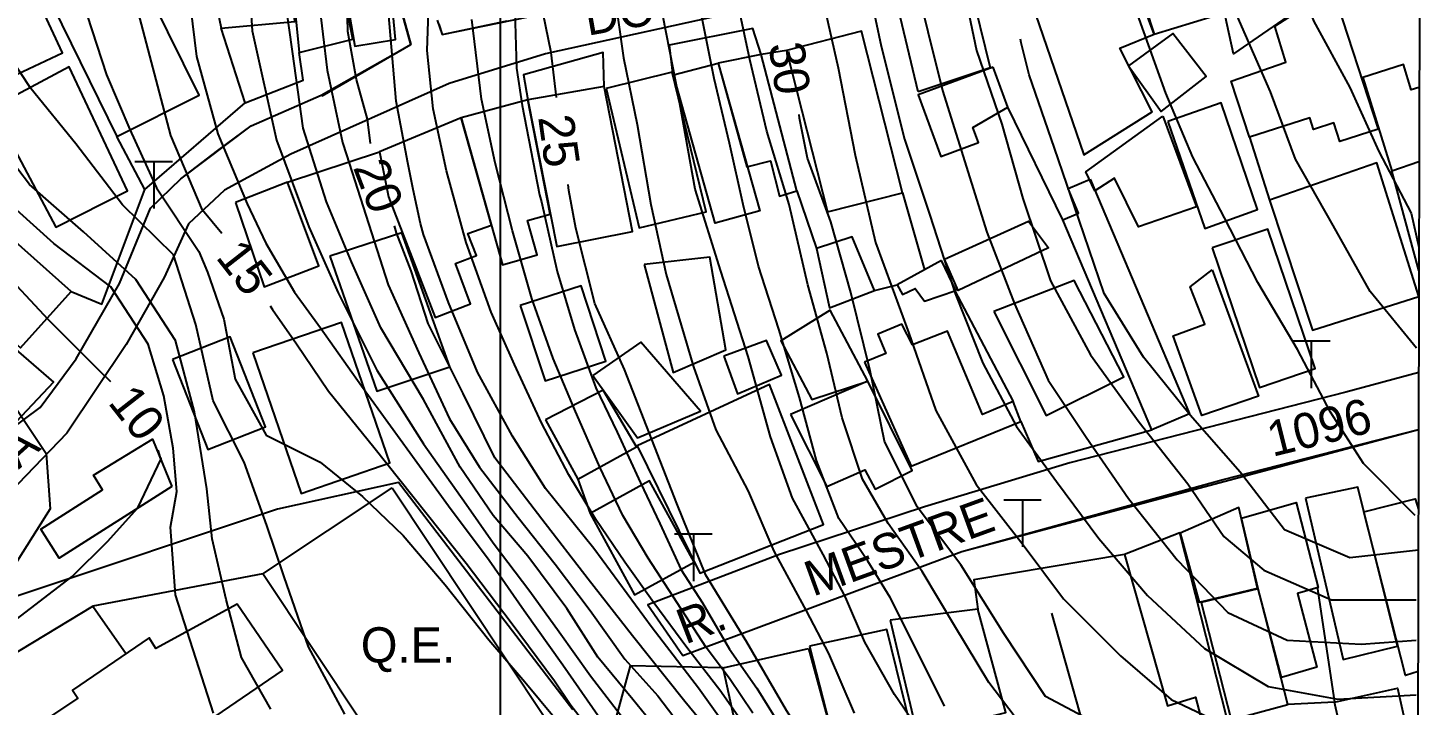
# Model space of a CAD drawing. Extents: x 555347 to 556479, y 8560498 to 8561653.
# Drawn here: x 556359.8 to 556478.4, y 8561479.7 to 8561537.4 of the extents above; entities that cross this region are included whole.
import ezdxf

# ---------------------------------------------------------------- set-up
doc = ezdxf.new("R2010")
doc.units = 0
doc.header["$MEASUREMENT"] = 0
for name, color, linetype in [('10', 24, 'CONTINUOUS'), ('12', 3, 'CONTINUOUS'), ('13', 3, 'CONTINUOUS'), ('14', 3, 'CONTINUOUS'), ('21', 4, 'CONTINUOUS'), ('30', 2, 'CONTINUOUS'), ('38', 255, 'CONTINUOUS'), ('43', 212, 'CONTINUOUS'), ('44', 255, 'CONTINUOUS'), ('5', 1, 'CONTINUOUS'), ('50', 255, 'CONTINUOUS'), ('6', 2, 'CONTINUOUS'), ('7', 42, 'CONTINUOUS')]:
    doc.layers.add(name, color=color, linetype=linetype)

# ---------------------------------------------------------------- blocks, each defined once
blk = doc.blocks.new('COD013', base_point=(555984.05, 8561208.14))
at = {"layer": '50'}
for p, q in [((555985.645993, 8561212.14), (555982.445993, 8561212.14)), ((555984.0524, 8561212.1364), (555984.0524, 8561208.1444))]:
    blk.add_line(p, q, dxfattribs=at)

msp = doc.modelspace()

# ---------------------------------------------------------------- linework, layer by layer
at = {"layer": '10'}
for points in [[(556478.16, 8561516.7), (556475.85, 8561525.2)], [(556458.48, 8561475.23), (556450.82, 8561473.76), (556446.92, 8561487.55)]]:
    msp.add_lwpolyline(points, dxfattribs=at)
for points in [[(556369.78, 8561523.61, 18.63), (556378.32, 8561530.98, 17.87), (556376.27, 8561537.33, 19.03)], [(556422.21, 8561535.1, 32.45), (556421.5, 8561537.29, 30.5), (556414.39, 8561535.89, 29.4), (556414.69, 8561533.27, 31.11)], [(556378.32, 8561530.98, 17.87), (556383.24, 8561532.91, 20.29), (556382.9, 8561535.25, 23.32)], [(556408.84, 8561532.38, 33.98), (556408.78, 8561535.27, 27.32), (556402, 8561533.36, 27.29), (556402.37, 8561531.24, 31.91)], [(556424.37, 8561535.44, 35.48), (556422.21, 8561535.1, 32.45)], [(556447.86, 8561521.01, 41.92), (556443.18, 8561530.62, 41.71)], [(556363.51, 8561514.91, 19.14), (556366.12, 8561513.84, 14.1), (556369.78, 8561523.61, 18.63), (556367.39, 8561528.12, 21.54)], [(556463.74, 8561528.05, 40.39), (556465.46, 8561522.7, 40.51)], [(556381.91, 8561524.23, 23.83), (556389.74, 8561526.82, 27.85)], [(556425.24, 8561523.48, 31.52), (556426.92, 8561518.58, 32.45)], [(556434.24, 8561523.33, 33.56), (556436.09, 8561516.76, 34.87)], [(556431.86, 8561515.02, 34.18), (556433.78, 8561515.5, 35.18)], [(556438.64, 8561515.03, 35.16), (556443.64, 8561505.56, 39.63)], [(556444.3, 8561503.85, 39.63), (556445.76, 8561500.47, 35.42), (556455.44, 8561503.15, 41.73)], [(556406.2, 8561479.32, 15.58), (556391.36, 8561498.66, 15.69), (556381.05, 8561496.4, 14.47)], [(556406.6, 8561498.95, 26.9), (556407.65, 8561496.04, 27.88)], [(556381.05, 8561496.4, 14.47), (556337.88, 8561481.99, 9.67), (556337.81, 8561481.17, 9.2), (556338.28, 8561480.14, 9.22), (556364.65, 8561456.77, 9.91), (556385.6, 8561438.51, 9.73)], [(556453.11, 8561492.55, 41.67), (556440.3, 8561490.39, 31.9), (556440.65, 8561487.88, 32.16)], [(556379.81, 8561490.9, 13.28), (556365.35, 8561488.16, 14.14), (556368.18, 8561484.1, 14.42)], [(556469.49, 8561489.79, 43.12), (556470.98, 8561479.98, 36.3)], [(556470.98, 8561479.98, 36.3), (556467.01, 8561479.79, 42.6)]]:
    msp.add_polyline3d(points, dxfattribs=at)
at = {"layer": '12'}
msp.add_polyline3d([(556423.75, 8561411.26, 9.94), (556380.86, 8561449.07, 10.15), (556349.09, 8561478.29, 9.73), (556365.35, 8561488.16, 14.14)], dxfattribs=at)
at = {"layer": '13'}
msp.add_lwpolyline([(556478.14, 8561508.02), (556471.93, 8561506.35), (556448.47, 8561500.33), (556436.1, 8561496.61), (556423.76, 8561492.54), (556412.58, 8561488.27), (556415.53, 8561483.94), (556439.29, 8561492.79), (556461.52, 8561498.93), (556478.13, 8561503.17)], dxfattribs=at)
for points in [[(556395.07, 8561536.8, 23.37), (556407.27, 8561539.3, 26.47), (556429.13, 8561544.03, 27.84), (556429.06, 8561544.04, 32.9), (556439.28, 8561548.39, 35.52), (556452.47, 8561554.83, 37.32), (556468.35, 8561562.31, 38.47), (556475.32, 8561565.12, 0), (556478.26, 8561566.93, 0)], [(556478.23, 8561560.57, 38.92), (556464.9, 8561555.49, 38.57), (556440.08, 8561544.13, 35.71), (556430.48, 8561540.69, 32.56), (556421.18, 8561538.94, 31.23), (556403.86, 8561535.16, 25.35), (556395.67, 8561532.62, 22.18), (556382.21, 8561526.61, 18.58), (556376.55, 8561523.54, 15.94), (556373.48, 8561520.68, 14.62), (556371.41, 8561516.12, 12.55), (556368.18, 8561510.41, 11.24), (556363.13, 8561502.87, 9.8), (556350.65, 8561489.88, 8.74), (556341.73, 8561484.24, 8.74), (556338.34, 8561483.04, 7.88), (556336.7, 8561481.72, 7.85), (556336.48, 8561477.22, 7.85)], [(556322.25, 8561489.36, 7.47), (556329.72, 8561489.08, 7.64), (556338.04, 8561488.06, 8.13), (556344.3, 8561492.55, 8.42), (556352.96, 8561499.19, 9.08), (556360.87, 8561505.06, 10.13), (556363.93, 8561509.18, 10.71), (556367.61, 8561515.61, 12.27), (556370.25, 8561522.01, 13.93), (556372.83, 8561524.5, 15.47), (556378.81, 8561529.02, 17.32), (556384.79, 8561531.63, 7.85), (556384.87, 8561531.57, 19.48), (556392.41, 8561535.95, 22.09)]]:
    msp.add_polyline3d(points, dxfattribs=at)
at = {"layer": '14'}
for points in [[(556391.58, 8561538.93, 28.91), (556392.41, 8561535.95, 22.09)], [(556394.64, 8561538.02, 25.38), (556395.07, 8561536.8, 23.37)]]:
    msp.add_polyline3d(points, dxfattribs=at)
at = {"layer": '21'}
msp.add_polyline3d([(556390.81, 8561498.22, 13.61), (556403.81, 8561478.68, 13.79), (556392.49, 8561471.85, 13.45), (556379.81, 8561490.9, 13.28)], close=True, dxfattribs=at)
at = {"layer": '30'}
msp.add_polyline3d([(556418.98, 8561482.91, 28.03), (556411.07, 8561483.06, 27.59), (556409.48, 8561477.28, 26.49), (556414.77, 8561470.06, 25.96), (556426.03, 8561466.53, 26.56), (556432.92, 8561468.46, 34.13)], dxfattribs=at)
at = {"layer": '43'}
for points in [[(556352.96, 8561499.19), (556360.87, 8561505.06), (556363.93, 8561509.18), (556367.61, 8561515.61), (556370.25, 8561522.01), (556372.83, 8561524.5), (556375.99, 8561526.91), (556378.81, 8561529.02), (556384.79, 8561531.63), (556392.41, 8561535.95), (556391.58, 8561538.93)], [(556478.14, 8561508.02), (556471.93, 8561506.35), (556448.47, 8561500.33), (556436.1, 8561496.61), (556423.76, 8561492.54), (556412.58, 8561488.27), (556415.53, 8561483.94), (556439.29, 8561492.79), (556478.13, 8561503.17)]]:
    msp.add_lwpolyline(points, dxfattribs=at)
for points in [[(556478.16, 8561560.59, 38.92), (556464.9, 8561555.49, 38.57), (556440.08, 8561544.13, 35.71), (556430.48, 8561540.69, 32.56), (556421.18, 8561538.94, 31.23), (556403.86, 8561535.16, 25.35), (556395.67, 8561532.62, 22.18), (556382.21, 8561526.61, 18.58), (556376.55, 8561523.54, 15.94), (556373.48, 8561520.68, 14.62), (556371.41, 8561516.12, 12.55), (556368.18, 8561510.41, 11.24), (556363.13, 8561502.87, 9.8), (556350.65, 8561489.88, 8.74)], [(556394.79, 8561537.66, 23.39), (556395.07, 8561536.8, 23.37), (556400.6, 8561537.95, 23.37)]]:
    msp.add_polyline3d(points, dxfattribs=at)
at = {"layer": '44'}
msp.add_lwpolyline([(555346.52, 8560499.92), (555348.83, 8561651.9), (556478.43, 8561649.61), (556476.07, 8560497.63)], close=True, dxfattribs=at)
msp.add_lwpolyline([(556400, 8561649.77), (556400, 8560497.78)], dxfattribs=at)
at = {"layer": '5'}
for points in [[(556404.79, 8561531.44, 25), (556404.33, 8561535.27, 25), (556403.66, 8561538.58, 25), (556404.66, 8561545.26, 25), (556404.66, 8561551.94, 25), (556404.99, 8561558.43, 25), (556405.17, 8561564.72, 25), (556406.56, 8561570.67, 25), (556408.32, 8561576.64, 25), (556409.98, 8561582.48, 25), (556411.08, 8561588.65, 25), (556412.39, 8561594.79, 25), (556414.52, 8561600.61, 25), (556417.48, 8561606.49, 25), (556419.86, 8561612.31, 25), (556422.81, 8561618.38, 25), (556425.51, 8561623.87, 25), (556428.04, 8561629.49, 25), (556431.04, 8561634.83, 25), (556434.79, 8561639.93, 25), (556437.62, 8561645.33, 25), (556440.34, 8561649.69, 25)], [(556388.98, 8561527.53, 20), (556388.71, 8561529.59, 20), (556387.79, 8561532.96, 20), (556387.06, 8561537.06, 20), (556386.91, 8561543.17, 20)], [(556376.34, 8561519.86, 15), (556374.69, 8561521.85, 15), (556371.98, 8561528.2, 15), (556368.96, 8561539.72, 15)], [(556478.11, 8561492.9, 35), (556472.27, 8561492.26, 35), (556466.71, 8561494.64, 35), (556462.94, 8561499.54, 35), (556458.7, 8561504.4, 35), (556454.72, 8561509.34, 35), (556451.39, 8561514.76, 35), (556449.27, 8561520.99, 35), (556447.17, 8561527.11, 35), (556445.01, 8561533.36, 35), (556444.32, 8561536.08, 35), (556444.28, 8561536.4, 35)], [(556477.84, 8561472.95, 30), (556471.76, 8561472.85, 30), (556464.8, 8561473.09, 30), (556458.92, 8561474.72, 30), (556452.27, 8561477.35, 30), (556446.4, 8561480.45, 30), (556442.84, 8561485.83, 30), (556439.2, 8561491.65, 30), (556435.47, 8561496.59, 30), (556432.7, 8561502.19, 30), (556431.47, 8561508.16, 30), (556429.84, 8561514.83, 30), (556428.12, 8561520.86, 30), (556426.16, 8561526.28, 30), (556425.48, 8561529.68, 30), (556425.43, 8561529.98, 30)], [(556477.84, 8561429.53, 25), (556471.09, 8561430.7, 25), (556464.97, 8561433.23, 25), (556459.27, 8561435.95, 25), (556453.94, 8561438.84, 25), (556449.97, 8561443.1, 25), (556446.46, 8561448.17, 25), (556443.28, 8561453.47, 25), (556439.5, 8561458.55, 25), (556435.8, 8561463.38, 25), (556431.94, 8561468.4, 25), (556428.02, 8561473.51, 25), (556424.37, 8561479.26, 25), (556420.98, 8561485.08, 25), (556417.49, 8561490.78, 25), (556415.03, 8561496.87, 25), (556410.58, 8561508.29, 25), (556408.06, 8561513.89, 25), (556406.44, 8561520.32, 25), (556405.84, 8561523.52, 25), (556405.78, 8561524.03, 25)], [(556419.68, 8561475.21, 20), (556415.72, 8561480.04, 20), (556411.25, 8561485.61, 20), (556407.48, 8561490.44, 20), (556403.56, 8561495.55, 20), (556399.55, 8561500.77, 20), (556396.85, 8561506.23, 20), (556393.88, 8561512.2, 20), (556392.42, 8561516.69, 20), (556391.2, 8561519.92, 20), (556391.03, 8561520.52, 20)], [(556366.88, 8561507.24, 10), (556365.91, 8561508.17, 10), (556361.57, 8561512.5, 10), (556357.33, 8561517.04, 10)], [(556380.45, 8561513.71, 15), (556380.64, 8561513.4, 15), (556382.69, 8561510.47, 15), (556385.41, 8561506.43, 15), (556389.27, 8561501.69, 15), (556397.11, 8561491.8, 15), (556400.93, 8561486.75, 15), (556404.62, 8561481.78, 15), (556406.02, 8561479.73, 15), (556408.6, 8561476.41, 15)], [(556358.47, 8561486.73, 10), (556363.61, 8561490.68, 10), (556366.59, 8561493.66, 10), (556369.18, 8561496.5, 10), (556371.18, 8561500.68, 10), (556371.12, 8561500.76, 10), (556370.92, 8561501.41, 10)]]:
    msp.add_polyline3d(points, dxfattribs=at)
at = {"layer": '6'}
for points in [[(556477.84, 8561495.87, 36), (556473.43, 8561500.3, 36), (556470.64, 8561504.66, 36), (556467.83, 8561509.98, 36), (556464.46, 8561515.69, 36), (556461.63, 8561521.19, 36), (556458.92, 8561526.35, 36), (556456.62, 8561531.79, 36), (556454.23, 8561538.51, 36), (556452.49, 8561544.82, 36), (556451.22, 8561550.45, 36), (556449.86, 8561556.51, 36), (556450.15, 8561562.75, 36), (556450.62, 8561569.07, 36), (556454.47, 8561573.8, 36), (556457.35, 8561579.3, 36), (556459.82, 8561585.25, 36), (556463.12, 8561590.45, 36), (556467.99, 8561594.26, 36), (556473.04, 8561597.75, 36), (556478.22, 8561600.84, 36)], [(556477.96, 8561510.09, 37), (556474, 8561514.91, 37), (556470.87, 8561520.55, 37), (556467.66, 8561526.19, 37), (556465.52, 8561531.91, 37), (556462.71, 8561538.37, 37), (556460.68, 8561544.41, 37), (556458.76, 8561550.29, 37), (556459.57, 8561556.67, 37), (556461.43, 8561562.42, 37), (556465.35, 8561572.18, 37), (556468.98, 8561577.95, 37), (556474.42, 8561585.04, 37), (556478.31, 8561588.98, 37)], [(556478.27, 8561570.46, 38), (556474.75, 8561567.9, 38), (556470.53, 8561561.22, 38), (556468.07, 8561555.59, 38), (556466.12, 8561550.94, 38), (556466.26, 8561545.82, 38), (556469.18, 8561537.95, 38), (556472.28, 8561532.29, 38), (556474.75, 8561526.85, 38), (556477.5, 8561521.59, 38), (556478.16, 8561518.71, 38)], [(556378.16, 8561548.49, 17), (556378.92, 8561537.1, 17), (556380.99, 8561527.79, 17), (556383.74, 8561520.42, 17), (556386.22, 8561514.81, 17), (556389.51, 8561508.22, 17), (556393.47, 8561501.95, 17), (556397.1, 8561496.84, 17), (556399.41, 8561493.54, 17), (556402.54, 8561489.42, 17), (556405.01, 8561485.96, 17), (556407.7, 8561482.22, 17), (556410.82, 8561478.17, 17)], [(556422.16, 8561476.07, 22), (556418.7, 8561481.01, 22), (556415.89, 8561484.64, 22), (556413.09, 8561488.43, 22), (556410.62, 8561491.89, 22), (556408.14, 8561495.52, 22), (556405.84, 8561499.31, 22), (556403.53, 8561503.76, 22), (556401.22, 8561508.71, 22), (556399.24, 8561513.16, 22), (556397.1, 8561519.1, 22), (556395.45, 8561525.2, 22), (556394.3, 8561530.47, 22), (556393.8, 8561535.42, 22), (556394.13, 8561545.31, 22)], [(556430.98, 8561542.64, 32), (556432.42, 8561535.8, 32), (556434.4, 8561527.89, 32), (556436.55, 8561521.41, 32), (556438.71, 8561514.76, 32), (556441.05, 8561508.82, 32), (556443.93, 8561503.43, 32), (556447.34, 8561498.75, 32), (556450.94, 8561493.9, 32), (556455.08, 8561489.04, 32), (556459.93, 8561484.54, 32), (556465.33, 8561481.31, 32), (556471.26, 8561480.23, 32), (556477.92, 8561480.59, 32)], [(556435.11, 8561542.28, 33), (556436.37, 8561537.06, 33), (556437.63, 8561532.02, 33), (556441.41, 8561519.97, 33), (556443.75, 8561513.86, 33), (556446.63, 8561507.39, 33), (556449.86, 8561502.53, 33), (556453.46, 8561497.31, 33), (556457.6, 8561492.1, 33), (556461.91, 8561487.6, 33), (556466.95, 8561485.26, 33), (556473.24, 8561484.9, 33), (556477.92, 8561485.26, 33)], [(556373.36, 8561541.68, 16), (556374.18, 8561534.92, 16), (556376, 8561528.33, 16), (556378.47, 8561522.39, 16), (556380.08, 8561519.04, 16), (556382.52, 8561514.88, 16), (556384.73, 8561511.84, 16), (556388.2, 8561506.9, 16), (556395.61, 8561496.68, 16), (556399.08, 8561492.06, 16), (556402.04, 8561487.77, 16), (556405.34, 8561483.16, 16), (556408.31, 8561478.87, 16)], [(556414.24, 8561476.56, 18), (556411.28, 8561480.19, 18), (556408.31, 8561483.82, 18), (556405.67, 8561487.94, 18), (556402.37, 8561492.39, 18), (556399.41, 8561495.85, 18), (556396.6, 8561499.97, 18), (556393.47, 8561505.74, 18), (556389.84, 8561511.84, 18), (556387.37, 8561517.45, 18), (556385.23, 8561522.56, 18), (556383.25, 8561528.82, 18), (556382.35, 8561535.36, 18), (556381.5, 8561541.42, 18)], [(556409.63, 8561541.05, 26), (556410.5, 8561534.8, 26), (556411.67, 8561529.14, 26), (556412.83, 8561522.32, 26), (556414.13, 8561516.36, 26), (556416.46, 8561508.52, 26), (556418.35, 8561503.15, 26), (556421.1, 8561497.92, 26), (556423.28, 8561492.84, 26), (556426.04, 8561487.76, 26), (556427.93, 8561484.13, 26), (556430.11, 8561479.05, 26)], [(556444.97, 8561477.16, 29), (556441.58, 8561481.66, 29), (556438.67, 8561486.45, 29), (556435.91, 8561491.1, 29), (556433.01, 8561495.17, 29), (556430.83, 8561498.94, 29), (556429.09, 8561504.17, 29), (556427.78, 8561509.68, 29), (556426.19, 8561515.49, 29), (556424.59, 8561522.32, 29), (556422.7, 8561528.56, 29), (556421.25, 8561534.66, 29), (556419.8, 8561541.48, 29)], [(556439.25, 8561541.56, 34), (556440.51, 8561535.44, 34), (556442.67, 8561529.15, 34), (556444.47, 8561522.85, 34), (556446.81, 8561515.84, 34), (556450.22, 8561509.54, 34), (556454.36, 8561503.79, 34), (556458.5, 8561498.57, 34), (556461.55, 8561494.08, 34), (556464.97, 8561491.2, 34), (556470.73, 8561488.68, 34), (556477.92, 8561488.68, 34)], [(556384.56, 8561539.91, 19), (556385.29, 8561533.75, 19), (556386.6, 8561527.59, 19), (556386.92, 8561526.56, 19), (556389.28, 8561519.2, 19), (556390.49, 8561515.5, 19), (556393.1, 8561509.71, 19), (556395.7, 8561504.1, 19), (556398.25, 8561499.97, 19), (556401.55, 8561495.69, 19), (556404.68, 8561491.73, 19), (556407.65, 8561487.77, 19), (556410.62, 8561483.65, 19), (556413.42, 8561480.52, 19), (556416.06, 8561477.06, 19)], [(556401.22, 8561539.71, 24), (556401.39, 8561533.94, 24), (556401.88, 8561530.76, 24), (556403.36, 8561523.16, 24), (556403.53, 8561522.56, 24), (556404.85, 8561516.62, 24), (556406.33, 8561511.68, 24), (556408.14, 8561506.73, 24), (556409.96, 8561502.94, 24), (556411.94, 8561498.65, 24), (556413.59, 8561495.19, 24), (556415.4, 8561491.23, 24), (556417.21, 8561488.43, 24), (556419.52, 8561484.48, 24), (556421.83, 8561481.18, 24), (556424.53, 8561476.84, 24)], [(556436.47, 8561476.34, 27), (556433.56, 8561480.63, 27), (556431.02, 8561485.09, 27), (556429.38, 8561488.92, 27), (556427.49, 8561492.55, 27), (556424.88, 8561497.34, 27), (556422.99, 8561502.57, 27), (556421.1, 8561509.39, 27), (556418.78, 8561516.65, 27), (556416.6, 8561523.62, 27), (556415.01, 8561532.48, 27), (556413.55, 8561539.89, 27)], [(556427.34, 8561540.24, 31), (556428.77, 8561533.95, 31), (556430.2, 8561526.52, 31), (556431.92, 8561519.08, 31), (556434.78, 8561511.37, 31), (556437.06, 8561504.79, 31), (556440.49, 8561498.5, 31), (556444.49, 8561493.36, 31), (556447.92, 8561488.78, 31), (556452.78, 8561483.92, 31), (556457.07, 8561480.21, 31), (556461.93, 8561477.92, 31)], [(556364.86, 8561538.4, 14), (556366.52, 8561533.35, 14), (556368.49, 8561528.71, 14), (556370.78, 8561523.75, 14), (556374.36, 8561518.32, 14), (556375.12, 8561516.56, 14), (556376.51, 8561512.57, 14), (556377.46, 8561507.46, 14), (556380.09, 8561502.7, 14), (556384.7, 8561500.41, 14), (556388.3, 8561497.48, 14), (556391.75, 8561494.15, 14), (556395.33, 8561489.96, 14), (556399.03, 8561485.27, 14), (556402.11, 8561481.7, 14), (556405.69, 8561477.38, 14)], [(556421.13, 8561475.21, 21), (556416.88, 8561481.18, 21), (556412.93, 8561486.29, 21), (556407.98, 8561493.05, 21), (556403.86, 8561498.16, 21), (556401.06, 8561502.61, 21), (556398.09, 8561508.05, 21), (556395.61, 8561513.99, 21), (556393.47, 8561519.76, 21), (556393.24, 8561520.72, 21), (556392.6, 8561523.6, 21), (556392.15, 8561525.86, 21), (556391.16, 8561531.13, 21), (556390.5, 8561538.72, 21)], [(556437.8, 8561479.64, 28), (556435.45, 8561484.36, 28), (556433.17, 8561488.89, 28), (556431.27, 8561491.97, 28), (556428.8, 8561495.6, 28), (556426.91, 8561500.54, 28), (556425.46, 8561505.91, 28), (556423.72, 8561511.72, 28), (556421.97, 8561517.09, 28), (556420.67, 8561522.32, 28), (556419.51, 8561527.54, 28), (556418.2, 8561533.06, 28), (556417.04, 8561538.87, 28)], [(556386.79, 8561478.95, 13), (556383.71, 8561484.69, 13), (556381.62, 8561490.63, 13), (556380.16, 8561495.02, 13), (556378.23, 8561500.4, 13), (556375.6, 8561505.62, 13), (556374.11, 8561512.12, 13), (556372.23, 8561518.04, 13), (556367.88, 8561522.3, 13), (556363.9, 8561527.48, 13), (556360.08, 8561532.21, 13), (556356.42, 8561537.71, 13)], [(556421.5, 8561479.03, 23), (556419.52, 8561482, 23), (556417.54, 8561484.64, 23), (556415.07, 8561488.43, 23), (556412.6, 8561492.22, 23), (556410.45, 8561495.85, 23), (556408.47, 8561499.97, 23), (556406.33, 8561504.92, 23), (556404.52, 8561509.21, 23), (556402.7, 8561514.32, 23), (556401.06, 8561520.09, 23), (556399.57, 8561525.86, 23), (556398.42, 8561531.3, 23), (556397.59, 8561538.06, 23)], [(556380.5, 8561479.38, 12), (556378, 8561483.79, 12), (556376.71, 8561488.7, 12), (556375.52, 8561493.87, 12), (556375.04, 8561498.13, 12), (556373.99, 8561504.68, 12), (556372.38, 8561510.74, 12), (556369.02, 8561515.95, 12), (556364.57, 8561520.01, 12), (556359.97, 8561524.02, 12), (556355.96, 8561529.24, 12)], [(556375.61, 8561479.05, 11), (556372.39, 8561489.1, 11), (556371.96, 8561494.88, 11), (556372.5, 8561497.89, 11), (556372.2, 8561501.6, 11), (556371.4, 8561506.04, 11), (556370.05, 8561510.43, 11), (556366.89, 8561515.33, 11), (556362.03, 8561519.01, 11), (556357.38, 8561523.17, 11)], [(556358.03, 8561506.17, 9), (556361.38, 8561501.14, 9), (556361.73, 8561496.43, 9), (556357.39, 8561489.59, 9)]]:
    msp.add_polyline3d(points, dxfattribs=at)
at = {"layer": '7'}
msp.add_lwpolyline([(556478.15, 8561514.49), (556474.58, 8561525.86), (556465.46, 8561522.7), (556469.11, 8561511.62)], close=True, dxfattribs=at)
msp.add_lwpolyline([(556478.09, 8561482.59), (556477.02, 8561482.24), (556473.48, 8561496.17), (556477.83, 8561497.28), (556478.12, 8561496.36)], dxfattribs=at)
for points in [[(556459.56, 8561548.16, 41.73), (556462.32, 8561549.02, 41.69), (556461.16, 8561551.93, 40.97), (556466.72, 8561554.19, 40.92), (556469.9, 8561545.98, 44.65), (556466.48, 8561544.67, 41.44), (556468.23, 8561539.17, 41.49), (556462.38, 8561535.14, 41.69)], [(556376.94, 8561549.63, 19.89), (556376.94, 8561543.35, 19.72), (556375.15, 8561542.87, 19.09), (556376.27, 8561537.33, 19.03), (556382.55, 8561537.89, 20.58), (556381.55, 8561549.02, 20.58)], [(556351.38, 8561544.28, 21.95), (556356.97, 8561532.52, 22.31), (556362.78, 8561535.24, 21.99), (556356.98, 8561547.63, 21.9)], [(556385.91, 8561545.91, 29.66), (556387.64, 8561535.79, 29.11), (556391.09, 8561536.38, 29.11), (556390.13, 8561546.61, 29.64)], [(556452.68, 8561545.8, 41.23), (556455.65, 8561536.81, 40.67), (556460.66, 8561538.36, 40.41), (556458.15, 8561547.59, 40.92)], [(556381.94, 8561545.02, 23.25), (556382.9, 8561535.25, 23.32), (556387.46, 8561536.41, 29.27), (556385.66, 8561545.51, 29.53)], [(556443.98, 8561543.09, 40.1), (556449.64, 8561526.56, 39.29), (556455.46, 8561530.2, 44.45), (556452.71, 8561535.63, 40.77), (556455.65, 8561536.81, 40.67), (556452.27, 8561545.92, 40.66)], [(556360.38, 8561542.42, 18.35), (556367.39, 8561528.12, 21.54), (556374.39, 8561531.64, 21.52), (556369.06, 8561542.44, 22.92), (556367.3, 8561541.58, 19.59), (556365.62, 8561544.99, 20.05)], [(556435.57, 8561531.92, 40.26), (556433.75, 8561539.52, 38.69), (556439.96, 8561541.01, 39.31), (556441.7, 8561533.96, 41.45)], [(556470.8, 8561540.69, 42.4), (556474.68, 8561528.74, 42.45), (556471.43, 8561527.69, 42.08), (556470.91, 8561529.27, 42.08), (556469.19, 8561528.71, 41.68), (556468.87, 8561529.71, 40.96), (556463.74, 8561528.05, 40.39), (556462.19, 8561532.83, 41.02), (556466.85, 8561534.44, 41.08), (556465.9, 8561537.5, 41.58)], [(556424.37, 8561535.44, 35.48), (556427.86, 8561521.7, 33.44), (556434.24, 8561523.33, 33.56), (556430.74, 8561537.07, 34.8)], [(556453.46, 8561534.12, 40.81), (556456.24, 8561530.24, 40.81), (556460.07, 8561533.23, 40.81), (556457.22, 8561536.87, 40.81)], [(556418.56, 8561534.34, 32.35), (556421, 8561525.53, 31.79), (556422.99, 8561526.05, 31.76), (556423.76, 8561523.05, 31.76), (556425.24, 8561523.48, 31.52), (556422.21, 8561535.1, 32.45)], [(556356.8, 8561530.55, 21.73), (556362.22, 8561520.41, 21.82), (556368.29, 8561523.48, 21.37), (556363.34, 8561534.04, 21.66)], [(556409.01, 8561532.2, 36.2), (556411.84, 8561520.35, 35.71), (556417.54, 8561521.71, 35.67), (556414.63, 8561533.6, 36.39)], [(556418.56, 8561534.34, 32.35), (556422.09, 8561521.8, 31.67), (556418.29, 8561520.74, 31.38), (556414.74, 8561533.37, 32.24)], [(556441.94, 8561534, 41.45), (556435.56, 8561531.66, 41.06), (556437.48, 8561526.42, 41.18), (556440.69, 8561527.59, 41.47), (556440.22, 8561528.87, 41.48), (556443.18, 8561530.62, 41.71)], [(556402.37, 8561531.24, 31.91), (556404.83, 8561518.76, 32.11), (556411.27, 8561520.02, 35.47), (556408.84, 8561532.38, 33.98)], [(556396.7, 8561529.7, 27.12), (556400.19, 8561517.2, 27.19), (556403.16, 8561518.03, 27.16), (556402.33, 8561520.97, 27.16), (556404.25, 8561521.5, 27.17), (556402.37, 8561531.24, 31.91)], [(556456.79, 8561529.38, 39.73), (556459.96, 8561520.29, 39.6), (556464.43, 8561521.9, 39.11), (556461.34, 8561530.97, 39.34)], [(556389.74, 8561526.82, 27.85), (556390.52, 8561522.97, 27.51), (556394.47, 8561512.7, 27.22), (556397.49, 8561513.88, 27.22), (556396.2, 8561517.31, 27.48), (556397.98, 8561517.99, 27.56), (556397.26, 8561519.87, 27.58), (556399.26, 8561520.58, 27.61), (556396.7, 8561529.7, 27.12)], [(556456.38, 8561529.83, 45.31), (556459.24, 8561522.14, 45.3), (556454.3, 8561520.43, 44.76), (556452.25, 8561524.56, 44.94), (556450.59, 8561523.49, 44.86), (556449.82, 8561525.1, 41.82)], [(556377.48, 8561522.49, 22.71), (556379.94, 8561515.31, 23.03), (556384.59, 8561517.1, 23.61), (556381.91, 8561524.23, 23.83)], [(556450.18, 8561524.48, 41.82), (556458.64, 8561504.51, 41.87), (556455.44, 8561503.15, 41.73), (556447.86, 8561521.01, 41.92), (556449.21, 8561521.58, 41.92), (556448.31, 8561523.69, 41.89)], [(556350.87, 8561517.6, 18.64), (556359.21, 8561510.12, 18.64), (556363.51, 8561514.91, 19.14), (556358.26, 8561519.61, 19.14), (556356.69, 8561517.85, 19.27), (556353.56, 8561520.66, 19.27)], [(556437.81, 8561517.68, 36.37), (556444.96, 8561520.91, 36.88), (556446.65, 8561518.63, 37.08), (556438.96, 8561515, 35.32)], [(556385.51, 8561517.93, 26.06), (556389.52, 8561506.44, 26.59), (556395.73, 8561508.52, 25.99), (556391.64, 8561519.92, 26.56)], [(556426.92, 8561518.58, 32.45), (556428.01, 8561513.52, 33.63), (556431.86, 8561515.02, 34.18), (556429.95, 8561519.58, 34.02)], [(556460.57, 8561518.63, 39.59), (556464.59, 8561506.74, 39.63), (556469.34, 8561508.36, 39.32), (556465.32, 8561520.24, 39.49)], [(556412.25, 8561517.21, 37.18), (556414.73, 8561508.03, 37.18), (556419.21, 8561509.95, 37.17), (556417.85, 8561517.84, 37.04)], [(556437.55, 8561517.56, 35.83), (556433.78, 8561515.5, 35.18), (556434.23, 8561514.67, 35.16), (556435.31, 8561515.19, 35.18), (556436.1, 8561514.11, 35.18), (556438.77, 8561515, 36.2)], [(556346.73, 8561511.52, 15.86), (556351.13, 8561516.62, 15.85), (556362.02, 8561507.21, 15.27), (556358.84, 8561503.83, 13.27), (556355.42, 8561506.78, 15.49), (556354.58, 8561505.81, 15.47), (556349.46, 8561510.99, 15.91), (556348.56, 8561509.94, 15.91)], [(556441.99, 8561513.22, 38.24), (556446.44, 8561504.37, 38.24), (556453.06, 8561507.65, 38.25), (556448.83, 8561515.85, 38.31)], [(556460.57, 8561516.77, 39.3), (556464.5, 8561506.03, 39.35), (556459.69, 8561504.37, 39.31), (556457.26, 8561511.15, 38.93), (556459.95, 8561512.13, 38.97), (556458.7, 8561515.33, 38.97)], [(556401.72, 8561513.72, 25.82), (556403.82, 8561507.31, 25.84), (556408.99, 8561509, 26.13), (556406.89, 8561515.41, 26.14)], [(556378.96, 8561509.69, 23.77), (556383.09, 8561497.74, 24.04), (556390.62, 8561500.34, 24.08), (556386.5, 8561512.29, 24.28)], [(556431.27, 8561507.29, 36.35), (556428.09, 8561513.33, 35.42), (556423.87, 8561510.73, 35.34), (556426.51, 8561505.73, 35.34)], [(556372.13, 8561509.14, 17.02), (556375.15, 8561501.49, 17.03), (556380.05, 8561503.4, 17.29), (556377.05, 8561511.07, 17.22)], [(556431, 8561508.9, 39.93), (556434.98, 8561500.05, 39.65), (556444.3, 8561503.85, 39.63), (556443.64, 8561505.56, 39.63), (556441.04, 8561504.47, 39.63), (556438.07, 8561511.56, 39.85), (556435.07, 8561510.39, 39.85), (556434.18, 8561512.14, 39.85), (556432.14, 8561511.29, 39.85), (556432.82, 8561509.66, 39.85)], [(556407.88, 8561507.78, 33.01), (556411.7, 8561502.48, 33.92), (556417.06, 8561504.75, 33.92), (556411.98, 8561510.61, 32.77)], [(556419.04, 8561509.43, 30.65), (556420.19, 8561506.21, 30.65), (556423.95, 8561507.79, 31.06), (556422.66, 8561510.75, 31.06)], [(556403.86, 8561504.01, 26.92), (556406.6, 8561498.95, 26.9), (556411.6, 8561501.7, 27.01), (556408.78, 8561506.52, 27.44)], [(556411.65, 8561501.8, 34.67), (556416.99, 8561490.95, 32.76), (556427.51, 8561495.09, 34.02), (556422.92, 8561507.02, 32.33)], [(556424.7, 8561504.47, 35.11), (556427.8, 8561498.33, 35.39), (556431.03, 8561499.75, 35.44), (556431.9, 8561498.11, 35.58), (556435.06, 8561499.68, 39.63), (556431.27, 8561507.29, 36.37)], [(556372.07, 8561498.32, 13.86), (556362.5, 8561492.23, 12.84), (556360.92, 8561494.71, 12.65), (556366.17, 8561498.05, 12.79), (556365.42, 8561499.3, 13.01), (556370.42, 8561502.37, 12.9)], [(556407.65, 8561496.04, 27.88), (556411.43, 8561489.12, 28.16), (556416.5, 8561491.89, 28.16), (556412.72, 8561498.81, 28.02)], [(556468.52, 8561497.33, 43.38), (556471.71, 8561483.6, 43.27), (556476.34, 8561484.75, 42.31), (556472.96, 8561498.27, 43.32)], [(556463.06, 8561495.63, 39.15), (556467.72, 8561496.97, 39.24), (556469.59, 8561489.73, 38.28), (556467.84, 8561489.23, 37.95), (556469.48, 8561482.95, 36.89), (556466.46, 8561482.08, 36.89), (556464.48, 8561489.62, 39.66)], [(556457.86, 8561494.36, 41.1), (556459.46, 8561488.48, 42.51), (556464.42, 8561489.68, 42.26), (556462.85, 8561496.53, 39.56)], [(556453.11, 8561492.55, 41.67), (556456.78, 8561479.66, 41.74), (556459.14, 8561480.39, 42.27), (556459.83, 8561477.83, 42.12), (556461.84, 8561478.53, 42.25), (556457.83, 8561494.4, 42.17)], [(556459.63, 8561488.47, 42.49), (556462.19, 8561478.48, 42.37), (556467.01, 8561479.79, 42.6), (556464.48, 8561489.62, 42.3)], [(556361.77, 8561469.2, 23.45), (556381.48, 8561482.67, 23.73), (556377.64, 8561488.33, 24.12), (556370.72, 8561484.55, 26.08), (556370.16, 8561485.46, 26.14), (556363.62, 8561480.99, 26.07), (556364.09, 8561480.31, 24.47), (556357.41, 8561475.87, 23.74)], [(556433.18, 8561486.96, 34.16), (556436.96, 8561471.05, 34.61), (556444.76, 8561472.78, 34.62), (556443.58, 8561476.83, 34.95), (556441.82, 8561476.56, 34.82), (556441.17, 8561478.64, 33.73), (556443.01, 8561479.1, 33.01), (556440.65, 8561487.88, 32.16)], [(556426.32, 8561484.74, 34.05), (556428.88, 8561474.8, 34.19), (556431.16, 8561475.47, 35.15), (556432.92, 8561468.46, 34.13), (556436.95, 8561469.65, 34.56), (556432.9, 8561486.17, 34.36)], [(556426.22, 8561484.54, 27.53), (556428.31, 8561476.95, 28.11), (556420.63, 8561475.34, 28.03), (556418.98, 8561482.91, 28.03)], [(556470.98, 8561479.98, 36.3), (556476.34, 8561481.18, 36.35), (556477.94, 8561473.9, 34.79), (556472.59, 8561472.77, 36.66)]]:
    msp.add_polyline3d(points, close=True, dxfattribs=at)
msp.add_polyline3d([(556478.14, 8561532.27, 41.07), (556477.51, 8561532.09, 0), (556476.85, 8561534.24, 41.76), (556473.39, 8561533.13, 42.42), (556475.85, 8561525.2, 42.17), (556478.15, 8561525.98, 41.98)], dxfattribs=at)

# ---------------------------------------------------------------- block references
at = {"layer": '50'}
for p in [(556370.53, 8561521.97, 19.9), (556469, 8561506.69, 36.64), (556444.44, 8561493.18, 32.38), (556416.44, 8561490.27, 25.79)]:
    msp.add_blockref('COD013', p, dxfattribs=at)

# ---------------------------------------------------------------- texts
at = {"layer": '21'}
msp.add_text('Q.E.', height=3, dxfattribs=at).set_placement((556388.15, 8561483.35, 12.02))
at = {"layer": '38'}
for s, rotation, p in [('DO', 10, (556407.45, 8561536.68)), ('1096', 14, (556465.7, 8561500.84)), ('RUA', 42, (556354.74, 8561495.87)), ('MESTRE', 20, (556426.6, 8561488.94)), ('R.', 21, (556415.76, 8561484.87))]:
    msp.add_text(s, height=3, rotation=rotation, dxfattribs=at).set_placement(p)
at = {"layer": '5'}
for s, rotation, p in [('30', 278, (556422.84, 8561535.94)), ('25', 278, (556403.23, 8561529.76)), ('20', 291, (556387.46, 8561525.49)), ('15', 308, (556375.74, 8561517.82)), ('10', 308, (556366.57, 8561505.46))]:
    msp.add_text(s, height=3, rotation=rotation, dxfattribs=at).set_placement(p)

doc.saveas('drawing.dxf')
